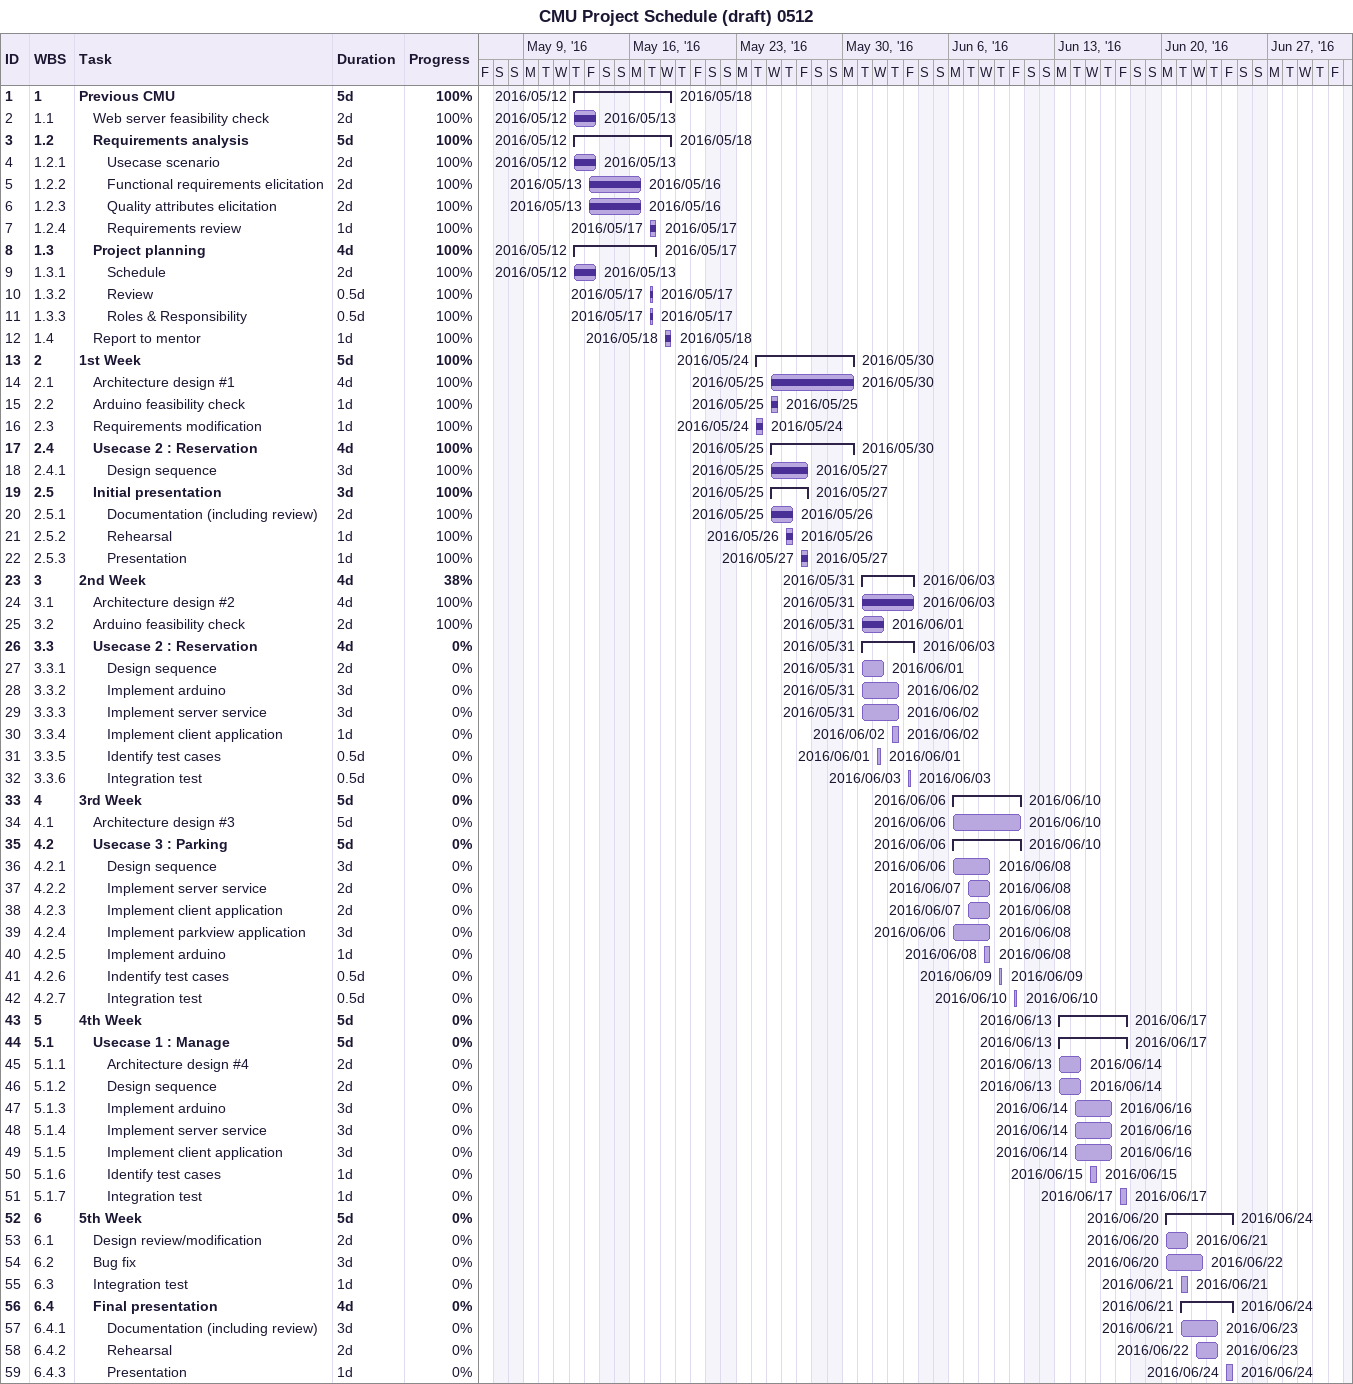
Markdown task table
CMU Project Schedule (draft) 0512

| ID | WBS | Task | Duration | Start | Finish | % complete |
|---|---|---|---|---|---|---|
| 1 | 1 | **Previous CMU** | 5d | 2016-05-12 | 2016-05-18 | 100 |
| 2 | 1.1 | Web server feasibility check | 2d | 2016-05-12 | 2016-05-13 | 100 |
| 3 | 1.2 | **Requirements analysis** | 5d | 2016-05-12 | 2016-05-18 | 100 |
| 4 | 1.2.1 | Usecase scenario | 2d | 2016-05-12 | 2016-05-13 | 100 |
| 5 | 1.2.2 | Functional requirements elicitation | 2d | 2016-05-13 | 2016-05-16 | 100 |
| 6 | 1.2.3 | Quality attributes elicitation | 2d | 2016-05-13 | 2016-05-16 | 100 |
| 7 | 1.2.4 | Requirements review | 1d | 2016-05-17 | 2016-05-17 | 100 |
| 8 | 1.3 | **Project planning** | 4d | 2016-05-12 | 2016-05-17 | 100 |
| 9 | 1.3.1 | Schedule | 2d | 2016-05-12 | 2016-05-13 | 100 |
| 10 | 1.3.2 | Review | 0.5d | 2016-05-17 | 2016-05-17 | 100 |
| 11 | 1.3.3 | Roles & Responsibility | 0.5d | 2016-05-17 | 2016-05-17 | 100 |
| 12 | 1.4 | Report to mentor | 1d | 2016-05-18 | 2016-05-18 | 100 |
| 13 | 2 | **1st Week** | 5d | 2016-05-24 | 2016-05-30 | 100 |
| 14 | 2.1 | Architecture design #1 | 4d | 2016-05-25 | 2016-05-30 | 100 |
| 15 | 2.2 | Arduino feasibility check | 1d | 2016-05-25 | 2016-05-25 | 100 |
| 16 | 2.3 | Requirements modification | 1d | 2016-05-24 | 2016-05-24 | 100 |
| 17 | 2.4 | **Usecase 2 : Reservation** | 4d | 2016-05-25 | 2016-05-30 | 100 |
| 18 | 2.4.1 | Design sequence | 3d | 2016-05-25 | 2016-05-27 | 100 |
| 19 | 2.5 | **Initial presentation** | 3d | 2016-05-25 | 2016-05-27 | 100 |
| 20 | 2.5.1 | Documentation (including review) | 2d | 2016-05-25 | 2016-05-26 | 100 |
| 21 | 2.5.2 | Rehearsal | 1d | 2016-05-26 | 2016-05-26 | 100 |
| 22 | 2.5.3 | Presentation | 1d | 2016-05-27 | 2016-05-27 | 100 |
| 23 | 3 | **2nd Week** | 4d | 2016-05-31 | 2016-06-03 | 38 |
| 24 | 3.1 | Architecture design #2 | 4d | 2016-05-31 | 2016-06-03 | 100 |
| 25 | 3.2 | Arduino feasibility check | 2d | 2016-05-31 | 2016-06-01 | 100 |
| 26 | 3.3 | **Usecase 2 : Reservation** | 4d | 2016-05-31 | 2016-06-03 | 0 |
| 27 | 3.3.1 | Design sequence | 2d | 2016-05-31 | 2016-06-01 | 0 |
| 28 | 3.3.2 | Implement arduino | 3d | 2016-05-31 | 2016-06-02 | 0 |
| 29 | 3.3.3 | Implement server service | 3d | 2016-05-31 | 2016-06-02 | 0 |
| 30 | 3.3.4 | Implement client application | 1d | 2016-06-02 | 2016-06-02 | 0 |
| 31 | 3.3.5 | Identify test cases | 0.5d | 2016-06-01 | 2016-06-01 | 0 |
| 32 | 3.3.6 | Integration test | 0.5d | 2016-06-03 | 2016-06-03 | 0 |
| 33 | 4 | **3rd Week** | 5d | 2016-06-06 | 2016-06-10 | 0 |
| 34 | 4.1 | Architecture design #3 | 5d | 2016-06-06 | 2016-06-10 | 0 |
| 35 | 4.2 | **Usecase 3 : Parking** | 5d | 2016-06-06 | 2016-06-10 | 0 |
| 36 | 4.2.1 | Design sequence | 3d | 2016-06-06 | 2016-06-08 | 0 |
| 37 | 4.2.2 | Implement server service | 2d | 2016-06-07 | 2016-06-08 | 0 |
| 38 | 4.2.3 | Implement client application | 2d | 2016-06-07 | 2016-06-08 | 0 |
| 39 | 4.2.4 | Implement parkview application | 3d | 2016-06-06 | 2016-06-08 | 0 |
| 40 | 4.2.5 | Implement arduino | 1d | 2016-06-08 | 2016-06-08 | 0 |
| 41 | 4.2.6 | Indentify test cases | 0.5d | 2016-06-09 | 2016-06-09 | 0 |
| 42 | 4.2.7 | Integration test | 0.5d | 2016-06-10 | 2016-06-10 | 0 |
| 43 | 5 | **4th Week** | 5d | 2016-06-13 | 2016-06-17 | 0 |
| 44 | 5.1 | **Usecase 1 : Manage** | 5d | 2016-06-13 | 2016-06-17 | 0 |
| 45 | 5.1.1 | Architecture design #4 | 2d | 2016-06-13 | 2016-06-14 | 0 |
| 46 | 5.1.2 | Design sequence | 2d | 2016-06-13 | 2016-06-14 | 0 |
| 47 | 5.1.3 | Implement arduino | 3d | 2016-06-14 | 2016-06-16 | 0 |
| 48 | 5.1.4 | Implement server service | 3d | 2016-06-14 | 2016-06-16 | 0 |
| 49 | 5.1.5 | Implement client application | 3d | 2016-06-14 | 2016-06-16 | 0 |
| 50 | 5.1.6 | Identify test cases | 1d | 2016-06-15 | 2016-06-15 | 0 |
| 51 | 5.1.7 | Integration test | 1d | 2016-06-17 | 2016-06-17 | 0 |
| 52 | 6 | **5th Week** | 5d | 2016-06-20 | 2016-06-24 | 0 |
| 53 | 6.1 | Design review/modification | 2d | 2016-06-20 | 2016-06-21 | 0 |
| 54 | 6.2 | Bug fix | 3d | 2016-06-20 | 2016-06-22 | 0 |
| 55 | 6.3 | Integration test | 1d | 2016-06-21 | 2016-06-21 | 0 |
| 56 | 6.4 | **Final presentation** | 4d | 2016-06-21 | 2016-06-24 | 0 |
| 57 | 6.4.1 | Documentation (including review) | 3d | 2016-06-21 | 2016-06-23 | 0 |
| 58 | 6.4.2 | Rehearsal | 2d | 2016-06-22 | 2016-06-23 | 0 |
| 59 | 6.4.3 | Presentation | 1d | 2016-06-24 | 2016-06-24 | 0 |
